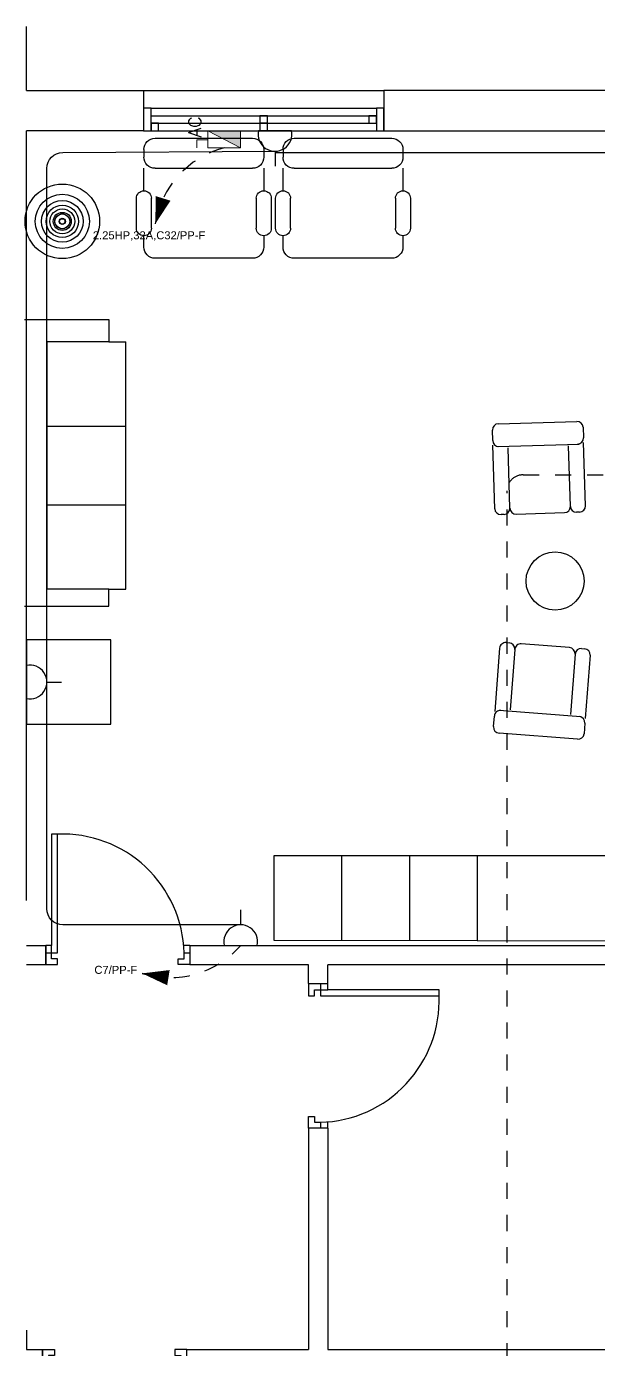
# Model space of a CAD drawing. Header units: metres. Extents: x -107 to 62, y 472 to 1032.
# Drawn here: x 53.14 to 56.71, y 486.54 to 494.79 of the extents above; entities that cross this region are included whole.
import ezdxf

# ---------------------------------------------------------------- set-up
doc = ezdxf.new("R2010")
doc.units = ezdxf.units.M
doc.header["$MEASUREMENT"] = 0
for name, pattern in [('DASHED', [0.75, 0.5, -0.25]), ('DASHED2', [0.375, 0.25, -0.125]), ('HIDDEN', [0.375, 0.25, -0.125])]:
    doc.linetypes.add(name, pattern=pattern)
doc.layers.get('0').update_dxf_attribs({"color": 8})
for name, color, linetype, lineweight in [('.', 7, 'Continuous', 9), ('E-SOCKET', 2, 'Continuous', 25), ('E-TEXT-I', 4, 'Continuous', 30), ('power', 3, 'Continuous', 9)]:
    doc.layers.add(name, color=color, linetype=linetype, lineweight=lineweight)
for name, color, linetype in [('A-1st-FURN$0$A-FURN', 11, 'Continuous'), ('A-1st-FURN$0$ESYA', 11, 'Continuous'), ('A-1st-WALL$0$A-DOOR', 151, 'Continuous'), ('A-1st-WALL$0$A-GLAZ', 121, 'Continuous'), ('A-1st-WALL$0$A-WALL', 254, 'Continuous'), ('A-1st-WALL$0$A-WALL-ELEV', 31, 'Continuous'), ('E-LEADER', 30, 'Continuous'), ('Power W', 3, 'Continuous')]:
    doc.layers.add(name, color=color, linetype=linetype)
doc.styles.add('ROMANC', font='romanc.shx', dxfattribs={"height": 3})
doc.styles.get("Standard").update_dxf_attribs({"font": 'arial.ttf'})

# ---------------------------------------------------------------- blocks, each defined once
blk = doc.blocks.new('A-1st-WALL$0$DOO1')
at = {"layer": 'A-1st-WALL$0$A-DOOR'}
for q in [(-74, -74), (-34.4, -120)]:
    blk.add_line((-74, -120), q, dxfattribs=at)
blk.add_lwpolyline([(-37, -74), (-74, -74), (-74, 0), (0, 0), (0, -37), (-37, -37), (-37, -74, 0.418149), (752, -813.9)], format="xyb", dxfattribs=at)
blk.add_lwpolyline([(826, -74), (752, -74), (752, -813.9), (789, -813.9), (789, -120), (826, -120), (826, 0), (752, 0), (752, -37), (789, -37), (789, -120)], dxfattribs=at)
blk = doc.blocks.new('A-1st-WALL$0$Win 1600')
for p, q in [((-750, 150), (750, 150)), ((-750, 100), (750, 100)), ((-750, 50), (750, 50)), ((-750, 0), (750, 0))]:
    blk.add_line(p, q)
for points in [[(-800, 0), (-750, 0), (-750, 150), (-800, 150)], [(-25, 50), (25, 50), (25, 100), (-25, 100)], [(700, 50), (750, 50), (750, 100), (700, 100)], [(750, 0), (800, 0), (800, 150), (750, 150)], [(-750, 0), (-700, 0), (-700, 50), (-750, 50)], [(-25, 0), (25, 0), (25, 50), (-25, 50)]]:
    blk.add_lwpolyline(points, close=True)
blk = doc.blocks.new('A-1st-WALL')
at = {"layer": 'A-1st-WALL$0$A-WALL'}
for p, q in [((50386, 14115.9), (50386, 14515.9)), ((50386, 14115.9), (51116, 14115.9)), ((51116, 14115.9), (51116, 13865.9)), ((54466, 14115.9), (52616, 14115.9)), ((52616, 14115.9), (52616, 13865.9)), ((50386, 9065.9), (50386, 13865.9)), ((51116, 13865.9), (50386, 13865.9)), ((52616, 13865.9), (54466, 13865.9)), ((50386, 8785.9), (50506, 8785.9)), ((50506, 8665.9), (50506, 8785.9)), ((51406, 8786.3), (54466, 8785.1)), ((51406, 8785.9), (51406, 8665.9)), ((50386, 8665.9), (50506, 8665.9)), ((51406, 8665.9), (52146, 8665.9)), ((52146, 8549.2), (52146, 8665.7)), ((52266, 8665.9), (54466, 8665.9)), ((52266, 8549.2), (52266, 8665.5)), ((52146, 8549.2), (52266, 8549.2)), ((52265.6, 7645.9), (52145.6, 7645.9)), ((52146, 7645.9), (52146, 6265.9)), ((52266, 7645.9), (52266, 6265.9)), ((50386, 6385.9), (50386, 6265.9)), ((50386, 6265.9), (50560, 6265.9)), ((50486, 6265.9), (50486, 6145.9)), ((51386, 6265.9), (52146, 6265.9)), ((51386, 6145.9), (51386, 6265.9)), ((52266, 6265.9), (54466, 6265.9))]:
    blk.add_line(p, q, dxfattribs=at)
at = {"layer": 'A-1st-WALL$0$A-WALL-ELEV'}
blk.add_line((51116, 14115.9), (52616, 14115.9), dxfattribs=at)
at = {"layer": 'A-1st-WALL$0$A-DOOR'}
for p, rotation in [((51332, 8665.9), 179.9999999921326), ((52146, 7719.9), 89.99999999212902)]:
    blk.add_blockref('A-1st-WALL$0$DOO1', p, dxfattribs=dict(at, rotation=rotation))
at = {"layer": 'A-1st-WALL$0$A-DOOR', "xscale": -1}
blk.add_blockref('A-1st-WALL$0$DOO1', (51312, 6265.9), dxfattribs=at)
at = {"layer": 'A-1st-WALL$0$A-GLAZ', "xscale": 0.9374999999999997, "yscale": 0.9374999999999997, "zscale": 0.9374999999999997}
blk.add_blockref('A-1st-WALL$0$Win 1600', (51866, 13865.9), dxfattribs=at)
blk = doc.blocks.new('A-1st-FURN$0$KOL6060')
for p, q in [((-260, 0), (260, 0)), ((-300, -110), (-300, -40)), ((300, -40), (300, -110)), ((-300, -560), (-300, -140)), ((-270, -150), (270, -150)), ((-200, -560), (-200, -160)), ((200, -560), (200, -160)), ((300, -560), (300, -140)), ((-240, -600), (-260, -600)), ((-160, -600), (160, -600)), ((260, -600), (240, -600))]:
    blk.add_line(p, q)
for centre, start, end in [((-260, -40), 90, 180), ((260, -40), 0, 90), ((-260, -110), 180, 270), ((260, -110), 270, 0), ((-260, -560), 180, 270), ((-240, -560), 270, 360), ((-160, -560), 180, 270), ((160, -560), 270, 0), ((240, -560), 180, 270), ((260, -560), 270, 0)]:
    blk.add_arc(centre, 40, start, end)
blk = doc.blocks.new('A-1st-FURN$0$KOLTUKT')
at = {"layer": 'A-1st-FURN$0$ESYA'}
for p, q in [((-0.2, 0.45), (-0.4, 0.45)), ((-0.725, 0.4), (-0.675, 0.4)), ((-0.45, 0.4), (-0.6, 0.4)), ((-0.075, 0.4), (-0.15, 0.4)), ((-0.8, 0.325), (-0.8, -0.325)), ((-0.6, 0.325), (-0.6, -0.325)), ((-0.2, 0.35), (-0.4, 0.35)), ((0, -0.325), (0, 0.325)), ((-0.4, -0.35), (-0.2, -0.35)), ((-0.725, -0.4), (-0.675, -0.4)), ((-0.6, -0.4), (-0.45, -0.4)), ((-0.15, -0.4), (-0.075, -0.4)), ((-0.4, -0.45), (-0.2, -0.45))]:
    blk.add_line(p, q, dxfattribs=at)
for centre, radius, start, end in [((-0.4, 0.4), 0.05, 90, 270), ((-0.2, 0.4), 0.05, 270, 90), ((-0.725, 0.325), 0.075, 90, 180), ((-0.675, 0.325), 0.075, 0, 90), ((-0.075, 0.325), 0.075, 0, 90), ((-0.725, -0.325), 0.075, 180, 270), ((-0.675, -0.325), 0.075, 270, 0), ((-0.4, -0.4), 0.05, 90, 270), ((-0.2, -0.4), 0.05, 270, 90), ((-0.075, -0.325), 0.075, 270, 0)]:
    blk.add_arc(centre, radius, start, end, dxfattribs=at)
blk = doc.blocks.new('A-1st-FURN')
at = {"layer": 'A-1st-FURN$0$A-FURN', "linetype": 'Continuous'}
for p, q in [((50374.1, 12689.7), (50899.9, 12689.7)), ((50899.9, 12689.7), (50899.9, 12549.5)), ((50899.9, 12549.5), (50514.3, 12549.5)), ((50514.3, 11007.2), (50514.3, 12549.5)), ((50899.9, 12549.5), (51005.1, 12549.5)), ((51005.1, 11007.2), (51005.1, 12549.5)), ((50514.3, 12023.7), (51005.1, 12023.7)), ((50514.3, 11533), (51005.1, 11533)), ((50899.9, 11007.2), (50514.3, 11007.2)), ((50899.9, 10902), (50899.9, 11007.2)), ((50899.9, 11007.2), (51005.1, 11007.2)), ((50374.1, 10902), (50899.9, 10902)), ((50386, 10691), (50386, 10165.3)), ((50911.8, 10691), (50386, 10691)), ((50911.8, 10165.3), (50911.8, 10691)), ((50386, 10165.3), (50911.8, 10165.3))]:
    blk.add_line(p, q, dxfattribs=at)
at = {"layer": 'A-1st-FURN$0$A-FURN'}
for p, q in [((52351.6, 9344.4), (52351.6, 8818.8)), ((52774.5, 9344.4), (52774.5, 8818.8)), ((53197.4, 9344.4), (53197.4, 8818.8))]:
    blk.add_line(p, q, dxfattribs=at)
blk.add_lwpolyline([(54466, 9344.4), (51928.8, 9344.4), (51928.8, 8818.8), (54466, 8814.6), (54466, 9093.5), (54466, 9098.8)], close=True, dxfattribs=at)
for centre, radius in [((50609.6, 13300.6), 232.5), ((50609.6, 13300.6), 168.9), ((50609.6, 13300.6), 130), ((50609.6, 13300.6), 100.6), ((50609.6, 13300.6), 77.7), ((50609.6, 13300.6), 56.2), ((50609.6, 13300.6), 47.1), ((50609.6, 13300.6), 46), ((50609.6, 13300.6), 19.2), ((50609.6, 13300.6), 16.7), ((53683.6, 11057.9), 181.2)]:
    blk.add_circle(centre, radius, dxfattribs=at)
for name, p, xscale, yscale, zscale, rotation in [('A-1st-FURN$0$KOLTUKT', (51492.4, 13070.5), -934.8991926374368, 934.8991926374368, 934.8991926559065, 90), ('A-1st-FURN$0$KOLTUKT', (52360.4, 13070.5), -934.8991926374368, 934.8991926374368, 934.8991926559065, 90), ('A-1st-FURN$0$KOL6060', (53574, 12046), 0.9437124708055836, 0.9437124708055836, 0.9437124708055836, 1.756218117853611), ('A-1st-FURN$0$KOL6060', (53578.6, 10090.3), 0.9437125239918391, 0.9437125239918391, 0.9437125239918391, 175.5219905990008)]:
    blk.add_blockref(name, p, dxfattribs=dict(at, xscale=xscale, yscale=yscale, zscale=zscale, rotation=rotation))
blk = doc.blocks.new('h socket')
at = {"layer": 'E-SOCKET'}
for p, q in [((0, 0.1441), (0, 0.2476)), ((-0.1155, 0), (0.1155, 0))]:
    blk.add_line(p, q, dxfattribs=at)
blk.add_arc((0, 0.0258), 0.1183, 347.43121, 192.57756, dxfattribs=at)
blk = doc.blocks.new('H s')
at = {"xscale": 1.050492552334089, "yscale": 1.050492552334089, "zscale": 1.050492552334089}
blk.add_blockref('h socket', (0, 0), dxfattribs=at)
blk = doc.blocks.new('sf32a')
at = {"layer": '.', "linetype": 'Continuous', "lineweight": 0, "ltscale": 0.4}
h = blk.add_hatch(color=3, dxfattribs=at)
h.dxf.hatch_style = 1
h.paths.add_polyline_path([(0.0573, 0.2037), (-0.0498, 0), (0.0573, 0)])
at = {"layer": 'power', "color": 3, "linetype": 'Continuous', "lineweight": 0, "ltscale": 0.02}
for p, q in [((0, 0.2711), (-0.0502, 0.2711)), ((0, 0.2037), (0, 0.2711)), ((-0.0498, 0.2037), (-0.0498, 0)), ((-0.0498, 0), (0.0573, 0.2037)), ((0.0573, 0.2037), (-0.0498, 0.2037)), ((0.0573, 0), (0.0573, 0.2037)), ((-0.0498, 0), (0.0573, 0))]:
    blk.add_line(p, q, dxfattribs=at)
at = {"layer": 'power', "color": 3, "linetype": 'Continuous', "lineweight": 0, "style": 'ROMANC'}
blk.add_text('AC', height=0.07864, dxfattribs=at).set_placement((0.0149, 0.2442))
blk = doc.blocks.new('*U127')
blk.add_line((233, 512.3), (309.4, 559.6))
blk.add_lwpolyline([(309.4, 559.6, 0, 96, 0), (174.8, 461.8, 96, 96, 0)], format="xyseb")
at = {"linetype": 'HIDDEN', "ltscale": 0.2}
blk.add_arc((581.3, 44), 583, 117.80684, 184.32374, dxfattribs=at)
blk = doc.blocks.new('*U130')
blk.add_line((-559.2, -63.8), (-627.7, -121.8))
blk.add_lwpolyline([(-627.7, -121.8, 0, 96, 0), (-493.2, -24, 96, 96, 0)], format="xyseb")
at = {"linetype": 'HIDDEN', "ltscale": 0.2}
blk.add_arc((-221, -539.5), 583, 67.72408, 134.24099, dxfattribs=at)

msp = doc.modelspace()

# ---------------------------------------------------------------- linework, layer by layer
at = {"layer": 'Power W', "color": 7, "linetype": 'Continuous', "lineweight": 25, "ltscale": 0.4}
for points in [[(53.2644, 490.6992), (53.2644, 493.9012, -0.412581), (53.3639, 494.0012), (54.6876, 494.0086)], [(54.6876, 494.0007), (56.9945, 494.0008, -0.414214), (57.0945, 493.9008), (57.0945, 492.2437, 0.414214), (57.1945, 492.1437), (57.3506, 492.1437)], [(54.4775, 489.1854), (53.3644, 489.1854, -0.414191), (53.2644, 489.2854), (53.2643, 490.6992)]]:
    msp.add_lwpolyline(points, format="xyb", dxfattribs=at)
at = {"layer": 'Power W', "color": 6, "linetype": 'DASHED2', "lineweight": 25, "ltscale": 0.4}
msp.add_lwpolyline([(56.1346, 486.0759), (56.1346, 491.8911, -0.414214), (56.2346, 491.9911), (57.3838, 491.9911)], format="xyb", dxfattribs=at)

# ---------------------------------------------------------------- block references
at = {"xscale": 0.001, "yscale": 0.001, "zscale": 0.001}
for name in ['A-1st-WALL', 'A-1st-FURN']:
    msp.add_blockref(name, (2.7511, 480.271), dxfattribs=at)
at = {"layer": 'E-LEADER'}
for name, p, xscale, yscale, zscale, rotation in [('*U130', (54.3698, 494.0298), 0.001, 0.001, 0.001, 36.86723096318565), ('*U127', (54.4736, 489.0569), 0.0009999999999999998, 0.0009999999999999998, 0.0009999999999999998, 134.7825950226649)]:
    msp.add_blockref(name, p, dxfattribs=dict(at, xscale=xscale, yscale=yscale, zscale=zscale, rotation=rotation))
at = {"layer": 'power', "rotation": 90}
msp.add_blockref('sf32a', (54.4716, 494.0796), dxfattribs=at)
at = {"layer": 'power', "xscale": 0.8477581206247471, "yscale": 0.8477581206247471, "zscale": 0.8477581206247471}
for p, rotation in [((54.6876, 494.1369), 180), ((53.1361, 490.6992), 270)]:
    msp.add_blockref('H s', p, dxfattribs=dict(at, rotation=rotation))
msp.add_blockref('H s', (54.4736, 489.0572), dxfattribs=at)

# ---------------------------------------------------------------- texts
at = {"layer": 'E-TEXT-I', "color": 3, "linetype": 'DASHED', "lineweight": 0, "ltscale": 0.4}
for s, p in [('2.25HP,32A,C32/PP-F', (53.5513, 493.4598, 0)), ('C7/PP-F', (53.5608, 488.8795, 0))]:
    msp.add_text(s, height=0.04992, dxfattribs=at).set_placement(p)

doc.saveas('drawing.dxf')
